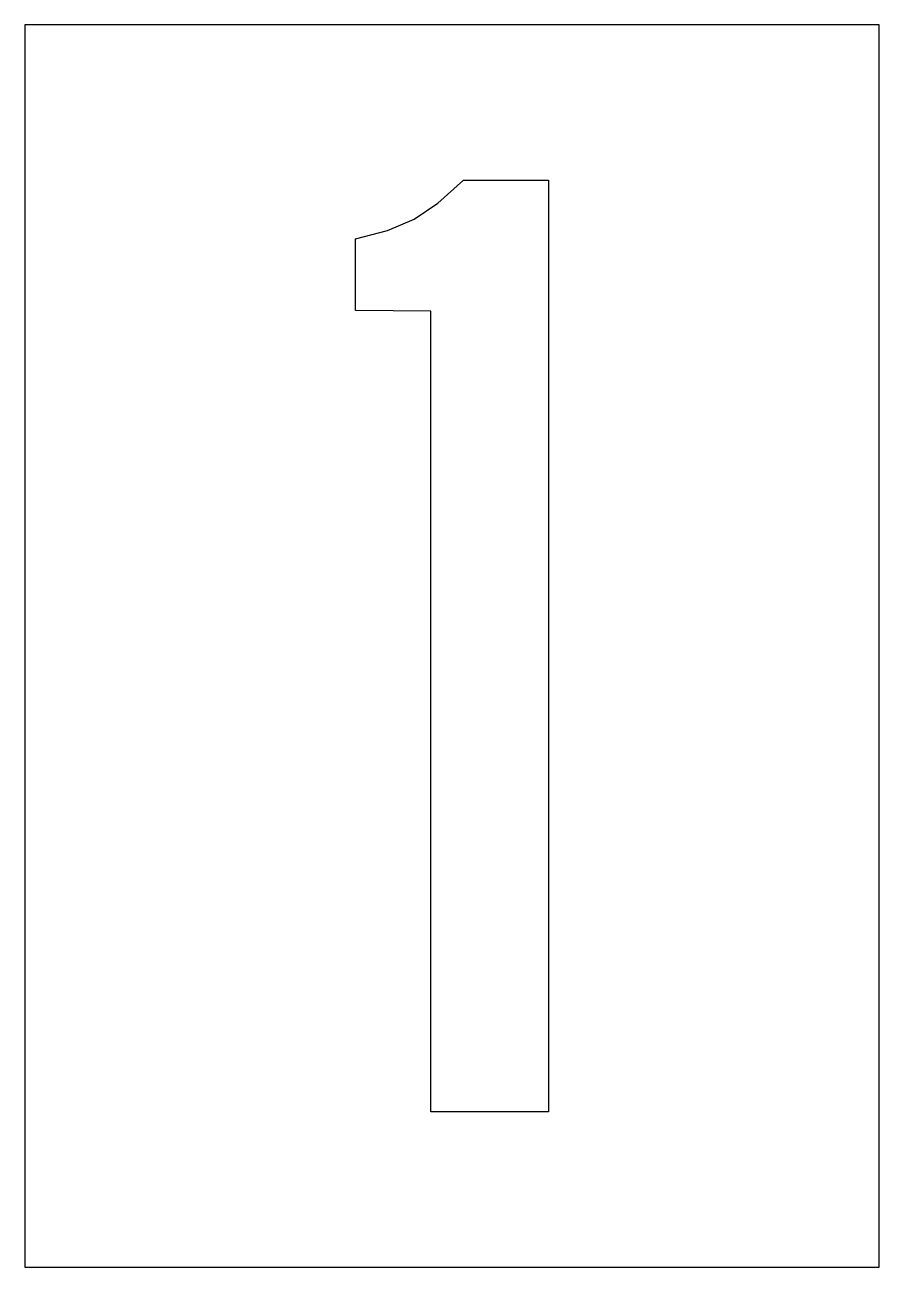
# Model space of a CAD drawing. Extents: x 0 to 11, y 0 to 16.
import ezdxf

# ---------------------------------------------------------------- set-up
doc = ezdxf.new("R2010")
doc.units = 0
doc.layers.add('CUT', color=7, linetype='Continuous')
doc.layers.add('OUTSIDE', color=1, linetype='Continuous')

msp = doc.modelspace()

# ---------------------------------------------------------------- linework, layer by layer
at = {"layer": 'CUT'}
msp.add_lwpolyline([(5.2268, 2.0017), (5.2268, 12.3136), (4.2581, 12.3189), (4.259, 13.2426), (4.6707, 13.3504), (5.0112, 13.4989), (5.3186, 13.7032), (5.649, 14), (6.7419, 13.9988), (6.7419, 2)], close=True, dxfattribs=at)
at = {"layer": 'OUTSIDE'}
msp.add_lwpolyline([(0, 0), (11, 0), (11, 16), (0, 16)], close=True, dxfattribs=at)

doc.saveas('drawing.dxf')
